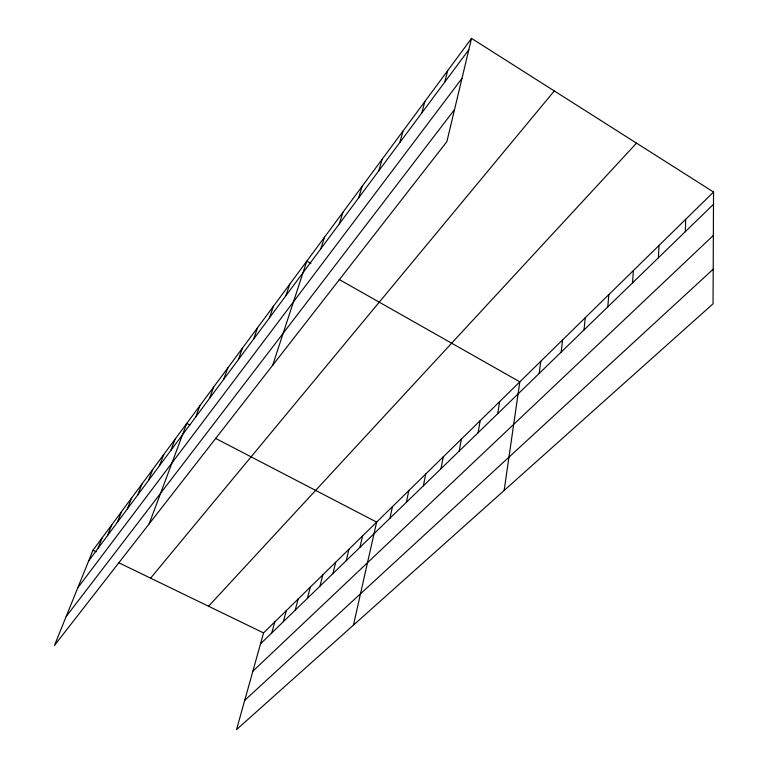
<?xml version="1.0" encoding="UTF-8"?>
<svg xmlns="http://www.w3.org/2000/svg" width="768" height="768" viewBox="0 0 768 768"><rect width="100%" height="100%" fill="white"/><g stroke="black" fill="none" stroke-linecap="round" stroke-linejoin="round"><path stroke-width="1.15" d="M713.539 192.029L713.059 303.792L236.544 729.6L263.558 632.918L713.539 192.029L471.533 38.4L92.986 550.224L54.461 645.437L446.88 141.61L471.533 38.4M685.334 231.648L685.661 219.341M658.378 257.798L658.973 245.491M632.554 282.854L633.379 270.566M607.786 306.893L608.832 294.624M584.006 329.962L585.254 317.722M561.168 352.118L562.589 339.926M539.203 373.43L540.797 361.277M504.144 490.474L519.821 381.83L339.254 279.514M497.731 413.674L499.622 401.626M478.128 432.691L480.144 420.701M459.226 451.037L461.366 439.104M440.986 468.73L443.242 456.864M423.379 485.818L425.731 474.019M406.368 502.32L408.816 490.589M389.933 518.275L392.458 506.611M353.434 625.152L376.637 522.115L215.549 438.374M359.923 547.392L362.592 535.882M346.224 560.688L348.96 549.235M332.918 573.6L335.712 562.214M319.987 586.138L322.838 574.829M444.768 82.061L447.658 70.675M307.43 598.33L310.32 587.098M295.21 610.186L298.147 599.021M283.325 621.715L286.31 610.627M421.786 112.963L424.858 101.51M271.757 632.938L274.781 621.917M399.821 142.512L403.037 131.002M378.797 170.784L382.157 159.245M358.656 197.866L362.141 186.307M339.341 223.834L342.941 212.266M320.813 248.755L324.509 237.187M272.698 365.242L306.806 261.12L310.867 263.424M285.907 295.69L289.776 284.141M269.462 317.818L273.398 306.298M253.622 339.12L257.626 327.629M238.358 359.635L242.419 348.182M223.651 379.411L227.76 367.997M209.472 398.486L213.619 387.12M195.773 416.909L199.958 405.581M149.126 523.901L186.768 423.418L189.859 425.03M170.822 450.451L175.075 439.238M159.456 465.744L163.728 454.57M148.435 480.566L152.726 469.45M137.731 494.957L142.042 483.898M127.344 508.934L131.664 497.933M117.245 522.509L121.584 511.565M107.443 535.699L111.782 524.813M97.901 548.515L102.25 537.696M88.627 560.986L468.835 49.709M77.75 587.875L461.99 78.346M66.144 616.57L454.541 109.546M150.586 578.15L554.285 90.931M208.56 606.259L636.518 143.136M260.496 643.862L713.482 204.326M252.864 671.203L713.347 235.43M244.723 700.33L713.203 269.194M92.986 550.224L96.211 551.789M118.733 562.714L263.558 632.918"/></g></svg>
